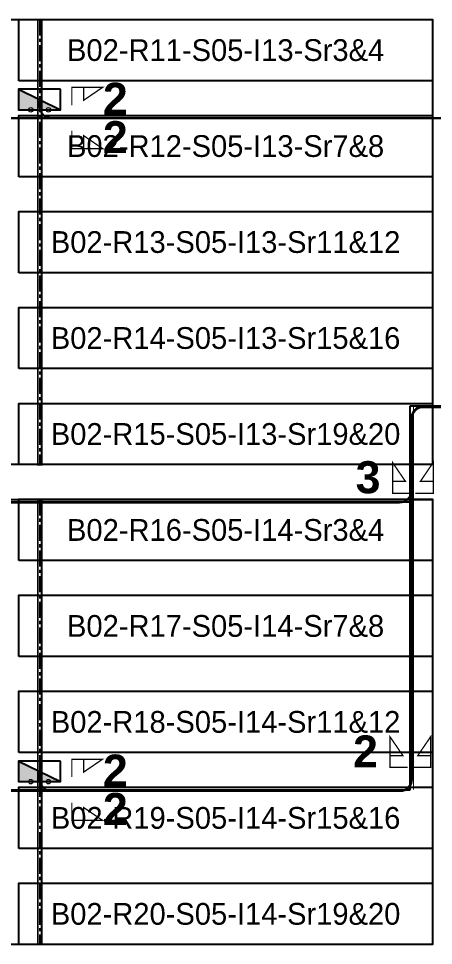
# Model space of a CAD drawing. Header units: metres. Extents: x 532643 to 533032, y 2674174 to 2674494.
# Drawn here: x 532773 to 532805.4, y 2674346.7 to 2674419.1 of the extents above; entities that cross this region are included whole.
import ezdxf
from ezdxf.enums import TextEntityAlignment as Align

# ---------------------------------------------------------------- set-up
doc = ezdxf.new("R2010")
doc.units = ezdxf.units.M
doc.header["$MEASUREMENT"] = 0
doc.linetypes.add('CENTER', pattern=[2, 1.25, -0.25, 0.25, -0.25])
for name, color, linetype in [('DC Trench BL-02', 40, 'Continuous'), ('E-Inverter Grouping', 2, 'Continuous'), ('Inverter Block-02', 7, 'Continuous'), ('LT Cable(AG) INV to LT Panel BL-02', 2, 'Continuous'), ('Messenger Wire Block-02 (Master Path)', 30, 'Continuous'), ('Messenger Wire Block-02 (MW Path)', 191, 'Continuous'), ('MMS Table Block-02', 8, 'Continuous'), ('Plan Line - DC BL-02', 40, 'Continuous'), ('Section Marking BL-02', 2, 'Continuous')]:
    doc.layers.add(name, color=color, linetype=linetype)
doc.layers.add('PILE', color=1, linetype='Continuous', lineweight=15)
doc.styles.add('BoldTextStyle', font='arialbd.ttf')
doc.styles.get("Standard").update_dxf_attribs({"font": 'Adani Regular.ttf'})

# ---------------------------------------------------------------- blocks, each defined once
blk = doc.blocks.new('MMS Table (32.292 x 4.788)')
at = {"color": 0}
blk.add_lwpolyline([(0, -0.002), (0, 4.786), (32.292, 4.786), (32.292, -0.002)], close=True, dxfattribs=at)
at = {"color": 7}
blk.add_attdef('ID1', text='', height=1.7, dxfattribs=at).set_placement((16.146, 2.392), align=Align.MIDDLE_CENTER)
blk = doc.blocks.new('Inverter Block')
h = blk.add_hatch(color=0)
h.dxf.hatch_style = 1
h.paths.add_polyline_path([(-1.456, 2.269), (-1.456, 0.846), (1.456, 0.846)])
at = {"color": 0}
blk.add_lwpolyline([(1.456, 2.269), (-1.456, 2.269), (-1.456, 0.846), (1.456, 0.846)], close=True, dxfattribs=at)
blk.add_lwpolyline([(-1.456, 2.269), (1.456, 0.846)], dxfattribs=at)
at = {"layer": 'PILE'}
for centre in [(-0.613, 0.846), (0.613, 0.846)]:
    blk.add_circle(centre, 0.156, dxfattribs=at)
at = {"color": 7}
blk.add_attdef('ID', (-1.456, 3.006), '', height=1.8, dxfattribs=at)

msp = doc.modelspace()

# ---------------------------------------------------------------- linework, layer by layer
at = {"layer": 'DC Trench BL-02', "color": 40, "const_width": 0.15}
for points in [[(532774.835, 2674419.073), (532774.535, 2674419.073), (532774.535, 2674384.289), (532774.835, 2674384.289)], [(532774.835, 2674381.573), (532774.535, 2674381.573), (532774.535, 2674346.789), (532774.835, 2674346.789)]]:
    msp.add_lwpolyline(points, close=True, dxfattribs=at)
at = {"layer": 'E-Inverter Grouping', "color": 3}
for points in [[(532805.339, 2674384.291), (532740.655, 2674384.291), (532740.655, 2674419.075), (532805.339, 2674419.075)], [(532805.339, 2674346.791), (532740.655, 2674346.791), (532740.655, 2674381.575), (532805.339, 2674381.575)]]:
    msp.add_lwpolyline(points, close=True, dxfattribs=at)
at = {"layer": 'LT Cable(AG) INV to LT Panel BL-02', "color": 2}
for points in [[(532832.636, 2674369.128), (532827.338, 2674369.128, -0.217817), (532826.657, 2674369.44), (532825.775, 2674370.46, 0.103275), (532825.415, 2674370.536), (532819.548, 2674370.536, -0.414214), (532818.648, 2674371.436), (532818.648, 2674382.877, -0.021393), (532818.651, 2674382.954), (532818.694, 2674383.46, 0.021393), (532818.698, 2674383.537), (532818.698, 2674410.44, 0.414214), (532817.798, 2674411.34), (532710.802, 2674411.34, -0.414214), (532709.902, 2674412.24), (532709.902, 2674412.726)], [(532830.479, 2674369.153), (532827.346, 2674369.153, -0.217367), (532826.667, 2674369.463), (532825.78, 2674370.485, 0.103275), (532825.42, 2674370.561), (532819.573, 2674370.561, -0.414214), (532818.673, 2674371.461), (532818.673, 2674382.876, -0.021393), (532818.676, 2674382.953), (532818.719, 2674383.459, 0.021393), (532818.723, 2674383.536), (532818.723, 2674410.465, 0.414214), (532817.823, 2674411.365), (532775.586, 2674411.365, -0.414214), (532774.686, 2674412.265), (532774.686, 2674412.726)], [(532832.636, 2674369.103), (532827.33, 2674369.103, -0.218271), (532826.648, 2674369.416), (532825.769, 2674370.435, 0.103275), (532825.409, 2674370.511), (532819.523, 2674370.511, -0.414214), (532818.623, 2674371.411), (532818.623, 2674382.878, -0.021393), (532818.626, 2674382.955), (532818.669, 2674383.461, 0.021393), (532818.673, 2674383.538), (532818.673, 2674387.915, 0.414214), (532817.773, 2674388.815), (532804.581, 2674388.815, 0.414214), (532803.681, 2674387.915), (532803.681, 2674382.215, -0.414214), (532802.781, 2674381.315), (532710.802, 2674381.315, -0.414214), (532709.902, 2674382.215), (532709.902, 2674382.726)], [(532832.636, 2674369.053), (532827.313, 2674369.053, -0.219189), (532826.629, 2674369.368), (532825.759, 2674370.385, 0.103275), (532825.399, 2674370.461), (532819.473, 2674370.461, -0.414214), (532818.573, 2674371.361), (532818.573, 2674382.88, -0.021393), (532818.576, 2674382.957), (532818.619, 2674383.464, 0.021393), (532818.623, 2674383.541), (532818.623, 2674387.865, 0.414214), (532817.723, 2674388.765), (532804.631, 2674388.765, 0.414214), (532803.731, 2674387.865), (532803.731, 2674359.665, -0.414214), (532802.831, 2674358.765), (532710.802, 2674358.765, -0.414214), (532709.902, 2674359.665), (532709.902, 2674360.226)], [(532832.636, 2674369.078), (532827.322, 2674369.078, -0.218729), (532826.639, 2674369.392), (532825.764, 2674370.41, 0.103275), (532825.404, 2674370.486), (532819.498, 2674370.486, -0.414214), (532818.598, 2674371.386), (532818.598, 2674382.879, -0.021393), (532818.601, 2674382.956), (532818.644, 2674383.463, 0.021393), (532818.648, 2674383.539), (532818.648, 2674387.89, 0.414214), (532817.748, 2674388.79), (532804.606, 2674388.79, 0.414214), (532803.706, 2674387.89), (532803.706, 2674359.69, -0.414214), (532802.806, 2674358.79), (532775.586, 2674358.79, -0.414214), (532774.686, 2674359.69), (532774.686, 2674360.226)]]:
    msp.add_lwpolyline(points, format="xyb", dxfattribs=at)
at = {"layer": 'Messenger Wire Block-02 (Master Path)'}
for points in [[(532708.263, 2674411.38), (532818.735, 2674411.38)], [(532803.618, 2674388.88), (532818.735, 2674388.88)], [(532803.618, 2674358.88), (532803.618, 2674388.88)], [(532708.263, 2674381.38), (532803.618, 2674381.38)], [(532708.263, 2674358.88), (532803.618, 2674358.88)]]:
    msp.add_lwpolyline(points, dxfattribs=at)
at = {"layer": 'Messenger Wire Block-02 (MW Path)', "const_width": 0.1}
for points in [[(532708.263, 2674411.38), (532818.735, 2674411.38)], [(532803.618, 2674388.88), (532818.735, 2674388.88)], [(532803.868, 2674358.88), (532803.868, 2674388.88)], [(532708.263, 2674381.38), (532803.618, 2674381.38)], [(532708.263, 2674358.88), (532803.618, 2674358.88)]]:
    msp.add_lwpolyline(points, dxfattribs=at)
at = {"layer": 'Plan Line - DC BL-02', "color": 6, "linetype": 'CENTER'}
for points in [[(532774.686, 2674419.073), (532774.686, 2674384.289)], [(532774.686, 2674381.573), (532774.686, 2674346.789)]]:
    msp.add_lwpolyline(points, dxfattribs=at)
at = {"layer": 'Section Marking BL-02', "color": 94, "lineweight": 35, "true_color": 0x00a500, "const_width": 0.1}
for points in [[(532777.186, 2674412.378), (532777.186, 2674413.768), (532779.586, 2674413.768), (532778.106, 2674412.758), (532778.106, 2674413.768)], [(532777.186, 2674410.378), (532777.186, 2674408.988), (532779.586, 2674408.988), (532778.106, 2674409.998), (532778.106, 2674408.988)], [(532803.619, 2674382.056), (532802.229, 2674382.056), (532802.229, 2674384.456), (532803.239, 2674382.976), (532802.229, 2674382.976)], [(532804.019, 2674382.056), (532805.409, 2674382.056), (532805.409, 2674384.456), (532804.399, 2674382.976), (532805.409, 2674382.976)], [(532803.418, 2674360.628), (532802.028, 2674360.628), (532802.028, 2674363.028), (532803.038, 2674361.548), (532802.028, 2674361.548)], [(532803.818, 2674360.628), (532805.208, 2674360.628), (532805.208, 2674363.028), (532804.198, 2674361.548), (532805.208, 2674361.548)], [(532777.186, 2674359.878), (532777.186, 2674361.268), (532779.586, 2674361.268), (532778.106, 2674360.258), (532778.106, 2674361.268)], [(532777.186, 2674357.878), (532777.186, 2674356.488), (532779.586, 2674356.488), (532778.106, 2674357.498), (532778.106, 2674356.488)]]:
    msp.add_lwpolyline(points, dxfattribs=at)

# ---------------------------------------------------------------- block references
at = {"layer": 'Inverter Block-02'}
ref = msp.add_blockref('Inverter Block', (532774.669, 2674411.065), dxfattribs=dict(at, xscale=1.124999999976148, yscale=1.124999999976148, zscale=1.124999999976148))
ref.add_attrib('ID', 'B02-I13-ASB08', (532747.654, 2674411.901), dxfattribs={"layer": '0', "color": 7, "height": 2.025})
ref = msp.add_blockref('Inverter Block', (532774.669, 2674358.565), dxfattribs=dict(at, xscale=1.124999999976148, yscale=1.124999999976148, zscale=1.124999999976148))
ref.add_attrib('ID', 'B02-I14-ASB07', (532747.654, 2674359.401), dxfattribs={"layer": '0', "color": 7, "height": 2.025})
at = {"layer": 'MMS Table Block-02'}
for p, values in [((532773.047, 2674414.291), {'ID1': 'B02-R11-S05-I13-Sr3&4'}), ((532773.047, 2674406.791), {'ID1': 'B02-R12-S05-I13-Sr7&8'}), ((532773.047, 2674399.291), {'ID1': 'B02-R13-S05-I13-Sr11&12'}), ((532773.047, 2674391.791), {'ID1': 'B02-R14-S05-I13-Sr15&16'}), ((532773.047, 2674384.291), {'ID1': 'B02-R15-S05-I13-Sr19&20'}), ((532773.047, 2674376.791), {'ID1': 'B02-R16-S05-I14-Sr3&4'}), ((532773.047, 2674369.291), {'ID1': 'B02-R17-S05-I14-Sr7&8'}), ((532773.047, 2674361.791), {'ID1': 'B02-R18-S05-I14-Sr11&12'}), ((532773.047, 2674354.291), {'ID1': 'B02-R19-S05-I14-Sr15&16'}), ((532773.047, 2674346.791), {'ID1': 'B02-R20-S05-I14-Sr19&20'})]:
    msp.add_blockref('MMS Table (32.292 x 4.788)', p, dxfattribs=at).add_auto_attribs(values)

# ---------------------------------------------------------------- texts
at = {"layer": 'Section Marking BL-02', "color": 94, "true_color": 0x00a500, "style": 'BoldTextStyle'}
for s, p in [('2', (532780.586, 2674412.878)), ('2', (532780.586, 2674409.878)), ('3', (532800.319, 2674383.306)), ('2', (532800.118, 2674361.878)), ('2', (532780.586, 2674360.378)), ('2', (532780.586, 2674357.378))]:
    msp.add_text(s, height=2.5, dxfattribs=at).set_placement(p, align=Align.MIDDLE_CENTER)

doc.saveas('drawing.dxf')
